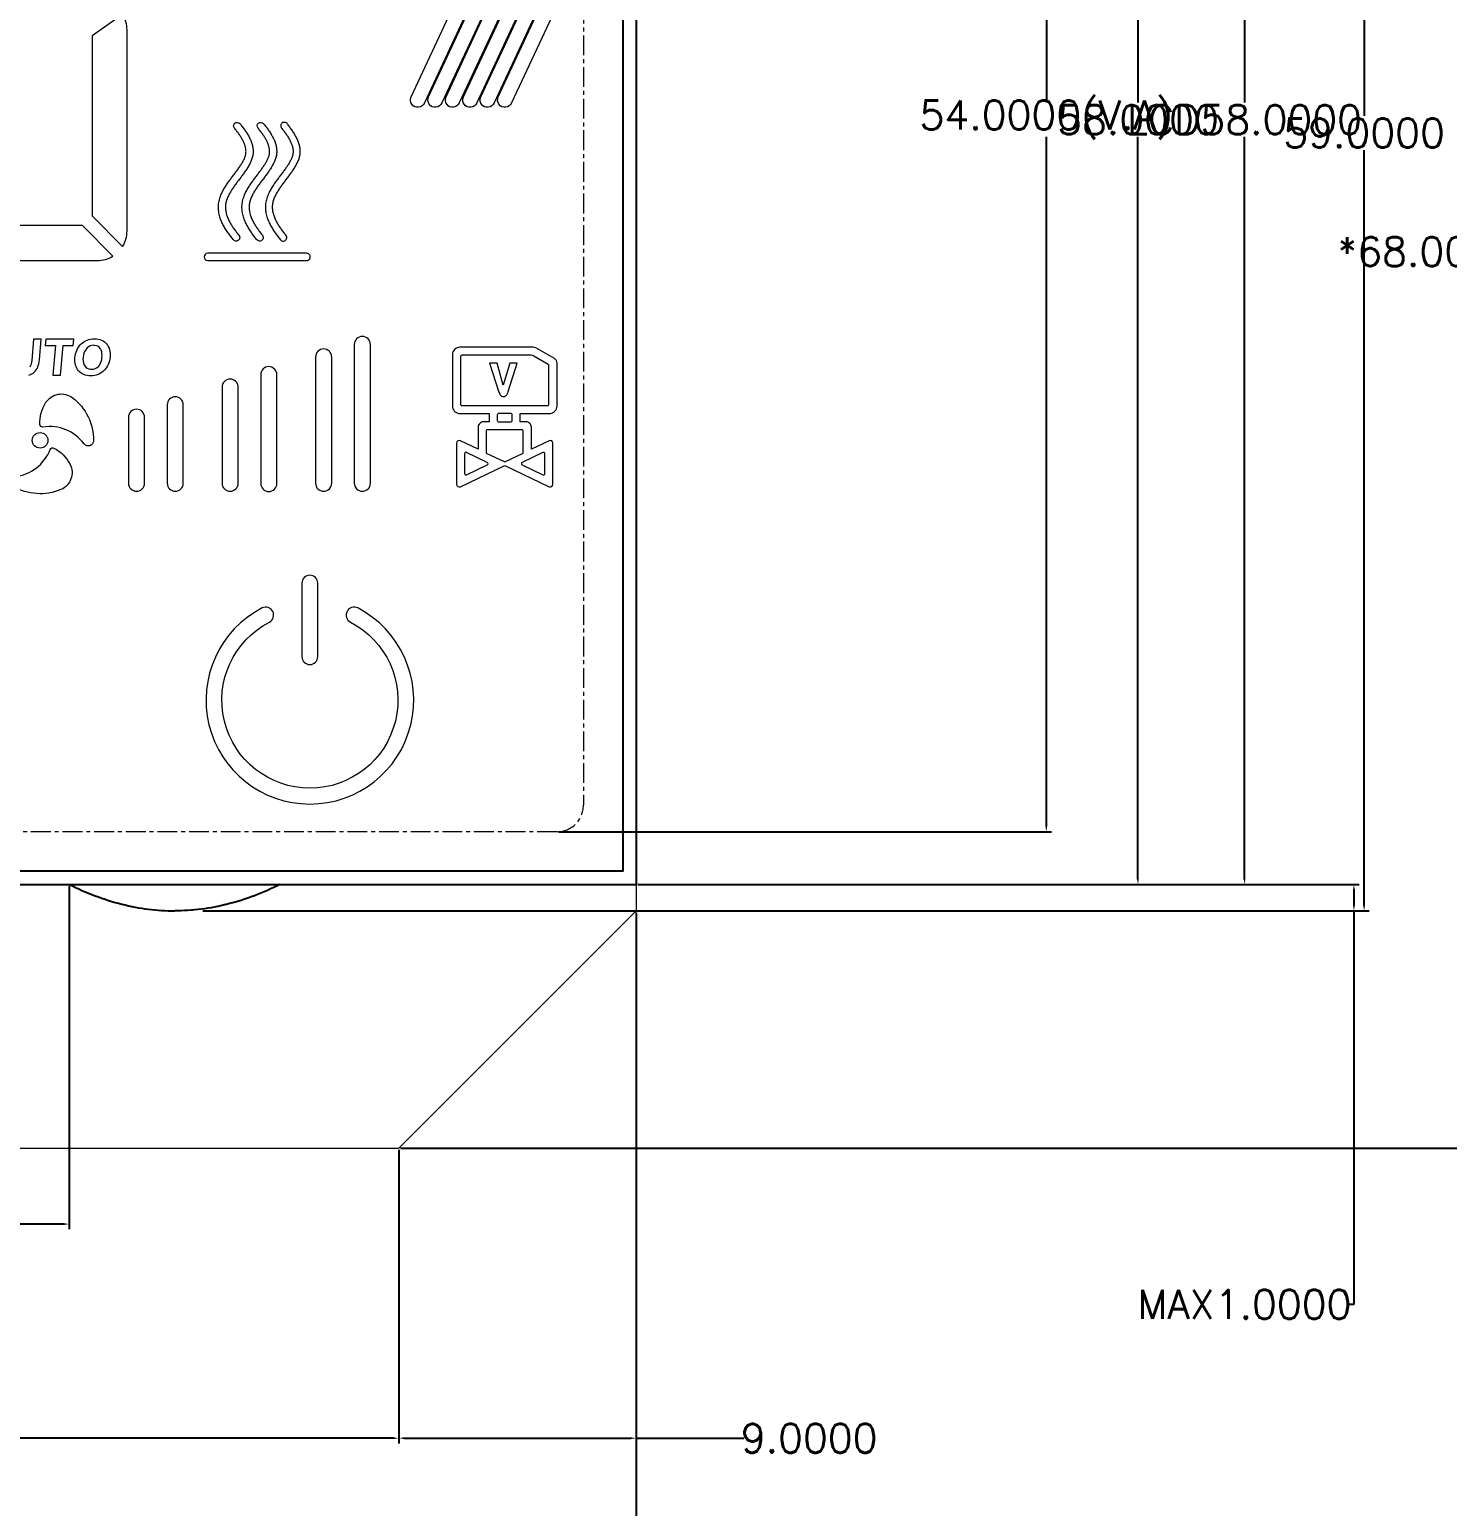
# Model space of a CAD drawing. Header units: millimetres. Extents: x 1946 to 4611, y 2266 to 2855.
# Drawn here: x 2766.6 to 2820.4, y 2682.3 to 2738.3 of the extents above; entities that cross this region are included whole.
import ezdxf

# ---------------------------------------------------------------- set-up
doc = ezdxf.new("R2010")
doc.units = ezdxf.units.MM
doc.linetypes.add('CENTER', pattern=[0.6, 0.375, -0.075, 0.075, -0.075])
doc.layers.add('BACKLIGHT', color=7, linetype='Continuous', lineweight=20)
doc.layers.add('LCD', color=4, linetype='Continuous', lineweight=20)
doc.layers.add('Dim', color=4, linetype='Continuous')
doc.layers.add('DWG', color=7, linetype='Continuous')
doc.styles.get("Standard").update_dxf_attribs({"font": 'txt.shx', "bigfont": 'gbcbig.shx'})
doc.dimstyles.get("Standard").update_dxf_attribs({"dimtxt": 1, "dimasz": 0.18, "dimexe": 0.18, "dimexo": 0.0625, "dimgap": 0.09, "dimtad": 0, "dimtih": 1, "dimtoh": 1, "dimdec": 4, "dimzin": 0, "dimdsep": 46, "dimtxsty": 'Standard', "dimcen": 0.09, "dimadec": 0, "dimazin": 0, "dimtfac": 1, "dimtdec": 4, "dimtofl": 0, "dimtmove": 0, "dimatfit": 3, "dimfxl": 0, "dimtolj": 1, "dimtzin": 0, "dimarcsym": 0})

# ---------------------------------------------------------------- blocks, each defined once
blk = doc.blocks.new('*D112')
at = {"layer": 'Defpoints', "color": 0}
for p in [(2788.1, 2761.927), (2805.154, 2761.927), (2786.6, 2707.927)]:
    blk.add_point(p, dxfattribs=at)
at = {"layer": 'Dim', "color": 0, "lineweight": -2}
for p, q in [((2788.168, 2761.927), (2805.352, 2761.927)), ((2805.154, 2761.729), (2805.154, 2735.576)), ((2805.154, 2708.125), (2805.154, 2734.278)), ((2786.668, 2707.927), (2805.352, 2707.927))]:
    blk.add_line(p, q, dxfattribs=at)
at = {"layer": 'Dim', "color": 0}
for points in [[(2805.121, 2761.729), (2805.187, 2761.729), (2805.154, 2761.927)], [(2805.121, 2708.125), (2805.187, 2708.125), (2805.154, 2707.927)]]:
    blk.add_solid(points, dxfattribs=at)
at = {"layer": 'Dim', "color": 0, "lineweight": 15, "insert": (2805.154, 2734.927), "char_height": 1.1, "attachment_point": 5}
blk.add_mtext('\\A1;54.0000(V.A)', dxfattribs=at)
blk = doc.blocks.new('*D113')
at = {"layer": 'Defpoints', "color": 0}
for p in [(2789.6, 2763.927), (2789.6, 2705.927), (2808.627, 2705.927)]:
    blk.add_point(p, dxfattribs=at)
at = {"layer": 'Dim', "color": 0, "lineweight": -2}
for p, q in [((2789.668, 2763.927), (2808.825, 2763.927)), ((2808.627, 2763.729), (2808.627, 2735.576)), ((2808.627, 2706.125), (2808.627, 2734.278)), ((2789.668, 2705.927), (2808.825, 2705.927))]:
    blk.add_line(p, q, dxfattribs=at)
at = {"layer": 'Dim', "color": 0}
for points in [[(2808.594, 2763.729), (2808.66, 2763.729), (2808.627, 2763.927)], [(2808.594, 2706.125), (2808.66, 2706.125), (2808.627, 2705.927)]]:
    blk.add_solid(points, dxfattribs=at)
at = {"layer": 'Dim', "color": 0, "lineweight": 15, "insert": (2808.627, 2734.927), "char_height": 1.1, "attachment_point": 5}
blk.add_mtext('\\A1;58.0000', dxfattribs=at)
blk = doc.blocks.new('*D114')
at = {"layer": 'Defpoints', "color": 0}
for p in [(2789.6, 2763.927), (2812.67, 2763.927), (2789.6, 2705.927)]:
    blk.add_point(p, dxfattribs=at)
at = {"layer": 'Dim', "color": 0, "lineweight": -2}
for p, q in [((2789.668, 2763.927), (2812.868, 2763.927)), ((2812.67, 2763.729), (2812.67, 2735.576)), ((2812.67, 2706.125), (2812.67, 2734.278)), ((2789.668, 2705.927), (2812.868, 2705.927))]:
    blk.add_line(p, q, dxfattribs=at)
at = {"layer": 'Dim', "color": 0}
for points in [[(2812.637, 2763.729), (2812.703, 2763.729), (2812.67, 2763.927)], [(2812.637, 2706.125), (2812.703, 2706.125), (2812.67, 2705.927)]]:
    blk.add_solid(points, dxfattribs=at)
at = {"layer": 'Dim', "color": 0, "lineweight": 15, "insert": (2812.67, 2734.927), "char_height": 1.1, "attachment_point": 5}
blk.add_mtext('\\A1;LCD58.0000', dxfattribs=at)
blk = doc.blocks.new('*D121')
at = {"layer": 'Defpoints', "color": 0}
for p in [(2728.6, 2695.927), (2780.6, 2695.927), (2728.6, 2684.926)]:
    blk.add_point(p, dxfattribs=at)
at = {"layer": 'Dim', "color": 0, "lineweight": -2}
for p, q in [((2728.6, 2695.858), (2728.6, 2684.728)), ((2780.6, 2695.858), (2780.6, 2684.728)), ((2728.798, 2684.926), (2751.567, 2684.926)), ((2780.402, 2684.926), (2757.632, 2684.926))]:
    blk.add_line(p, q, dxfattribs=at)
at = {"layer": 'Dim', "color": 0}
for points in [[(2728.798, 2684.959), (2728.798, 2684.893), (2728.6, 2684.926)], [(2780.402, 2684.959), (2780.402, 2684.893), (2780.6, 2684.926)]]:
    blk.add_solid(points, dxfattribs=at)
at = {"layer": 'Dim', "color": 0, "lineweight": 15, "insert": (2754.6, 2684.926), "char_height": 1.1, "attachment_point": 5}
blk.add_mtext('\\A1;52.0000', dxfattribs=at)
blk = doc.blocks.new('*D122')
at = {"layer": 'Defpoints', "color": 0}
for p in [(2789.6, 2704.927), (2780.6, 2695.927), (2789.6, 2684.926)]:
    blk.add_point(p, dxfattribs=at)
at = {"layer": 'Dim', "color": 0, "lineweight": -2}
for p, q in [((2789.6, 2704.858), (2789.6, 2684.728)), ((2780.6, 2695.858), (2780.6, 2684.728)), ((2780.798, 2684.926), (2789.402, 2684.926)), ((2789.6, 2684.926), (2793.677, 2684.926))]:
    blk.add_line(p, q, dxfattribs=at)
at = {"layer": 'Dim', "color": 0}
for points in [[(2780.798, 2684.959), (2780.798, 2684.893), (2780.6, 2684.926)], [(2789.402, 2684.959), (2789.402, 2684.893), (2789.6, 2684.926)]]:
    blk.add_solid(points, dxfattribs=at)
at = {"layer": 'Dim', "color": 0, "lineweight": 15, "insert": (2796.16, 2684.926), "char_height": 1.1, "attachment_point": 5}
blk.add_mtext('\\A1;9.0000', dxfattribs=at)
blk = doc.blocks.new('*D123')
at = {"layer": 'Defpoints', "color": 0}
for p in [(2789.6, 2763.927), (2821.328, 2763.927), (2780.6, 2695.927)]:
    blk.add_point(p, dxfattribs=at)
at = {"layer": 'Dim', "color": 0, "lineweight": -2}
for p, q in [((2789.668, 2763.927), (2821.526, 2763.927)), ((2821.328, 2763.729), (2821.328, 2730.576)), ((2821.328, 2696.125), (2821.328, 2729.278)), ((2780.668, 2695.927), (2821.526, 2695.927))]:
    blk.add_line(p, q, dxfattribs=at)
at = {"layer": 'Dim', "color": 0}
for points in [[(2821.295, 2763.729), (2821.361, 2763.729), (2821.328, 2763.927)], [(2821.295, 2696.125), (2821.361, 2696.125), (2821.328, 2695.927)]]:
    blk.add_solid(points, dxfattribs=at)
at = {"layer": 'Dim', "color": 0, "lineweight": 15, "insert": (2821.328, 2729.927), "char_height": 1.1, "attachment_point": 5}
blk.add_mtext('\\A1;*68.0000±0.3', dxfattribs=at)
blk = doc.blocks.new('*D127')
at = {"layer": 'Defpoints', "color": 0}
for p in [(2789.6, 2763.927), (2817.203, 2763.927), (2791.1, 2704.927)]:
    blk.add_point(p, dxfattribs=at)
at = {"layer": 'Dim', "color": 0, "lineweight": -2}
for p, q in [((2789.668, 2763.927), (2817.401, 2763.927)), ((2817.203, 2763.729), (2817.203, 2735.076)), ((2817.203, 2705.125), (2817.203, 2733.778)), ((2791.168, 2704.927), (2817.401, 2704.927))]:
    blk.add_line(p, q, dxfattribs=at)
at = {"layer": 'Dim', "color": 0}
for points in [[(2817.17, 2763.729), (2817.236, 2763.729), (2817.203, 2763.927)], [(2817.17, 2705.125), (2817.236, 2705.125), (2817.203, 2704.927)]]:
    blk.add_solid(points, dxfattribs=at)
at = {"layer": 'Dim', "color": 0, "lineweight": 15, "insert": (2817.203, 2734.427), "char_height": 1.1, "attachment_point": 5}
blk.add_mtext('\\A1;59.0000', dxfattribs=at)
blk = doc.blocks.new('*D132')
at = {"layer": 'Defpoints', "color": 0}
for p in [(2789.6, 2705.927), (2816.817, 2705.927), (2773.1, 2704.927)]:
    blk.add_point(p, dxfattribs=at)
at = {"layer": 'Dim', "color": 0, "lineweight": -2}
for p, q in [((2789.668, 2705.927), (2817.015, 2705.927)), ((2816.817, 2705.729), (2816.817, 2705.125)), ((2773.168, 2704.927), (2817.015, 2704.927)), ((2816.817, 2704.927), (2816.817, 2690)), ((2816.817, 2690), (2816.619, 2690))]:
    blk.add_line(p, q, dxfattribs=at)
at = {"layer": 'Dim', "color": 0}
for points in [[(2816.784, 2705.729), (2816.85, 2705.729), (2816.817, 2705.927)], [(2816.784, 2705.125), (2816.85, 2705.125), (2816.817, 2704.927)]]:
    blk.add_solid(points, dxfattribs=at)
at = {"layer": 'Dim', "color": 0, "lineweight": 15, "insert": (2812.67, 2690), "char_height": 1.1, "attachment_point": 5}
blk.add_mtext('\\A1;MAX1.0000', dxfattribs=at)
blk = doc.blocks.new('*D134')
at = {"layer": 'Defpoints', "color": 0}
for p in [(2741.1, 2705.927), (2768.1, 2705.927), (2768.1, 2693.045)]:
    blk.add_point(p, dxfattribs=at)
at = {"layer": 'Dim', "color": 0, "lineweight": -2}
for p, q in [((2741.1, 2705.858), (2741.1, 2692.847)), ((2768.1, 2705.858), (2768.1, 2692.847)), ((2741.298, 2693.045), (2751.101, 2693.045)), ((2767.902, 2693.045), (2760.099, 2693.045))]:
    blk.add_line(p, q, dxfattribs=at)
at = {"layer": 'Dim', "color": 0}
for points in [[(2741.298, 2693.078), (2741.298, 2693.012), (2741.1, 2693.045)], [(2767.902, 2693.078), (2767.902, 2693.012), (2768.1, 2693.045)]]:
    blk.add_solid(points, dxfattribs=at)
at = {"layer": 'Dim', "color": 0, "lineweight": 15, "insert": (2755.6, 2693.045), "char_height": 1.1, "attachment_point": 5}
blk.add_mtext('\\A1;MIN27.0000', dxfattribs=at)
blk = doc.blocks.new('*D149')
at = {"layer": 'Defpoints', "color": 0}
for p in [(2719.6, 2704.927), (2789.6, 2704.927), (2789.6, 2679.869)]:
    blk.add_point(p, dxfattribs=at)
at = {"layer": 'Dim', "color": 0, "lineweight": -2}
for p, q in [((2719.6, 2704.858), (2719.6, 2679.671)), ((2789.6, 2704.858), (2789.6, 2679.671)), ((2719.798, 2679.869), (2751.659, 2679.869)), ((2789.402, 2679.869), (2757.54, 2679.869))]:
    blk.add_line(p, q, dxfattribs=at)
at = {"layer": 'Dim', "color": 0}
for points in [[(2719.798, 2679.902), (2719.798, 2679.836), (2719.6, 2679.869)], [(2789.402, 2679.902), (2789.402, 2679.836), (2789.6, 2679.869)]]:
    blk.add_solid(points, dxfattribs=at)
at = {"layer": 'Dim', "color": 0, "lineweight": 15, "insert": (2754.6, 2679.869), "char_height": 1.1, "attachment_point": 5}
blk.add_mtext('\\A1;70.0000', dxfattribs=at)
blk = doc.blocks.new('SPC')
at = {"layer": 'LCD'}
for points in [[(63.968, 36.868, -1), (64.468, 37.101), (66.185, 33.421, -0.221646), (66.185, 33.311), (64.471, 29.638, -1.013416), (63.968, 29.864), (65.572, 33.303, 0.221714), (65.572, 33.43)], [(64.629, 36.868, -1), (65.129, 37.101), (66.845, 33.421, -0.221646), (66.845, 33.311), (65.132, 29.638, -1.013416), (64.629, 29.864), (66.233, 33.303, 0.221714), (66.233, 33.43)], [(65.29, 36.868, -1), (65.79, 37.101), (67.506, 33.421, -0.221646), (67.506, 33.311), (65.793, 29.638, -1.013416), (65.29, 29.864), (66.893, 33.303, 0.221714), (66.893, 33.43)], [(65.95, 36.868, -1), (66.45, 37.101), (68.167, 33.421, -0.221646), (68.167, 33.311), (66.453, 29.638, -1.013416), (65.95, 29.864), (67.554, 33.303, 0.221714), (67.554, 33.43)], [(66.611, 36.868, -1), (67.111, 37.101), (68.827, 33.421, -0.221646), (68.827, 33.311), (67.114, 29.638, -1.013416), (66.611, 29.864), (68.215, 33.303, 0.221714), (68.215, 33.43)], [(67.272, 36.868, -1), (67.772, 37.101), (69.488, 33.421, -0.221646), (69.488, 33.311), (67.775, 29.638, -1.013416), (67.272, 29.864), (68.875, 33.303, 0.221714), (68.875, 33.43)], [(53.027, 24.193, 0.139094), (53.193, 24.778), (53.193, 32.412, 0.139094), (53.027, 32.997), (51.873, 32.185), (51.873, 25.354)], [(57.159, 26.802), (57.182, 26.834), (57.206, 26.866), (57.23, 26.897), (57.253, 26.928), (57.276, 26.959), (57.299, 26.989), (57.322, 27.02), (57.345, 27.05), (57.367, 27.081), (57.389, 27.111), (57.411, 27.141), (57.432, 27.171), (57.453, 27.201), (57.473, 27.231), (57.493, 27.261), (57.513, 27.291), (57.531, 27.321), (57.55, 27.351), (57.567, 27.38), (57.584, 27.41), (57.6, 27.439), (57.615, 27.468), (57.629, 27.497), (57.642, 27.526), (57.654, 27.555), (57.664, 27.583), (57.674, 27.611), (57.682, 27.638), (57.689, 27.665), (57.695, 27.691), (57.699, 27.717), (57.702, 27.744), (57.704, 27.77), (57.705, 27.797), (57.704, 27.824), (57.703, 27.851), (57.7, 27.879), (57.696, 27.907), (57.691, 27.935), (57.684, 27.963), (57.677, 27.992), (57.668, 28.021), (57.659, 28.05), (57.648, 28.079), (57.636, 28.108), (57.624, 28.138), (57.61, 28.167), (57.596, 28.197), (57.58, 28.226), (57.564, 28.256), (57.548, 28.285), (57.53, 28.315), (57.512, 28.344), (57.494, 28.374), (57.475, 28.403), (57.455, 28.432), (57.435, 28.461), (57.414, 28.491), (57.393, 28.52), (57.371, 28.548), (57.349, 28.577), (57.326, 28.606), (57.304, 28.635), (57.281, 28.663), (57.265, 28.682, -1), (57.474, 28.853), (57.49, 28.834), (57.515, 28.803), (57.539, 28.773), (57.563, 28.742), (57.586, 28.711), (57.61, 28.68), (57.633, 28.649), (57.655, 28.617), (57.677, 28.585), (57.699, 28.553), (57.721, 28.52), (57.742, 28.487), (57.762, 28.454), (57.782, 28.421), (57.801, 28.387), (57.819, 28.352), (57.837, 28.318), (57.854, 28.283), (57.87, 28.247), (57.886, 28.212), (57.9, 28.175), (57.913, 28.139), (57.926, 28.102), (57.937, 28.065), (57.947, 28.027), (57.955, 27.989), (57.962, 27.951), (57.968, 27.912), (57.972, 27.873), (57.974, 27.834), (57.975, 27.795), (57.974, 27.757), (57.971, 27.718), (57.966, 27.679), (57.96, 27.641), (57.952, 27.603), (57.942, 27.565), (57.931, 27.528), (57.918, 27.491), (57.904, 27.454), (57.889, 27.419), (57.873, 27.383), (57.856, 27.348), (57.839, 27.313), (57.82, 27.279), (57.801, 27.245), (57.781, 27.212), (57.761, 27.178), (57.74, 27.145), (57.719, 27.113), (57.697, 27.08), (57.675, 27.048), (57.653, 27.016), (57.631, 26.984), (57.608, 26.953), (57.585, 26.921), (57.562, 26.89), (57.539, 26.859), (57.515, 26.828), (57.492, 26.796), (57.469, 26.765), (57.445, 26.734), (57.422, 26.703), (57.398, 26.672), (57.375, 26.641), (57.352, 26.61), (57.328, 26.578), (57.305, 26.547), (57.283, 26.515), (57.26, 26.484), (57.238, 26.452), (57.215, 26.42), (57.194, 26.387), (57.172, 26.355), (57.151, 26.322), (57.131, 26.289), (57.111, 26.256), (57.091, 26.222), (57.072, 26.188), (57.054, 26.154), (57.037, 26.119), (57.02, 26.083), (57.005, 26.048), (56.99, 26.012), (56.977, 25.975), (56.965, 25.938), (56.954, 25.901), (56.945, 25.863), (56.938, 25.824), (56.932, 25.786), (56.928, 25.747), (56.926, 25.708), (56.926, 25.669), (56.927, 25.63), (56.931, 25.592), (56.935, 25.553), (56.942, 25.515), (56.949, 25.476), (56.958, 25.439), (56.969, 25.401), (56.981, 25.364), (56.993, 25.327), (57.007, 25.291), (57.022, 25.255), (57.038, 25.219), (57.054, 25.184), (57.072, 25.149), (57.09, 25.115), (57.109, 25.08), (57.128, 25.047), (57.148, 25.013), (57.169, 24.98), (57.19, 24.948), (57.211, 24.915), (57.233, 24.883), (57.256, 24.851), (57.279, 24.82), (57.302, 24.788), (57.325, 24.757), (57.349, 24.726), (57.373, 24.696), (57.397, 24.665), (57.422, 24.635), (57.434, 24.62, -1), (57.226, 24.449), (57.213, 24.464), (57.187, 24.496), (57.161, 24.528), (57.136, 24.561), (57.111, 24.593), (57.085, 24.627), (57.061, 24.66), (57.036, 24.694), (57.012, 24.729), (56.988, 24.764), (56.964, 24.8), (56.941, 24.836), (56.918, 24.872), (56.895, 24.91), (56.874, 24.948), (56.852, 24.986), (56.831, 25.026), (56.811, 25.066), (56.792, 25.107), (56.774, 25.149), (56.756, 25.191), (56.74, 25.235), (56.724, 25.279), (56.71, 25.324), (56.697, 25.371), (56.686, 25.418), (56.676, 25.466), (56.668, 25.515), (56.662, 25.564), (56.658, 25.614), (56.656, 25.665), (56.656, 25.716), (56.659, 25.767), (56.664, 25.818), (56.671, 25.869), (56.681, 25.92), (56.693, 25.969), (56.706, 26.017), (56.721, 26.063), (56.738, 26.108), (56.755, 26.152), (56.774, 26.195), (56.794, 26.236), (56.814, 26.277), (56.835, 26.316), (56.856, 26.355), (56.878, 26.393), (56.9, 26.43), (56.923, 26.466), (56.946, 26.502), (56.969, 26.537), (56.992, 26.572), (57.016, 26.606), (57.04, 26.64), (57.063, 26.673), (57.087, 26.706), (57.111, 26.738), (57.135, 26.771)], [(58.867, 27.873), (58.87, 27.834), (58.87, 27.795), (58.869, 27.757), (58.866, 27.718), (58.862, 27.679), (58.855, 27.641), (58.847, 27.603), (58.837, 27.565), (58.826, 27.528), (58.813, 27.491), (58.8, 27.454), (58.785, 27.419), (58.769, 27.383), (58.752, 27.348), (58.734, 27.313), (58.715, 27.279), (58.696, 27.245), (58.676, 27.212), (58.656, 27.178), (58.635, 27.145), (58.614, 27.113), (58.592, 27.08), (58.571, 27.048), (58.548, 27.016), (58.526, 26.984), (58.503, 26.953), (58.48, 26.921), (58.457, 26.89), (58.434, 26.859), (58.411, 26.828), (58.387, 26.796), (58.364, 26.765), (58.34, 26.734), (58.317, 26.703), (58.293, 26.672), (58.27, 26.641), (58.247, 26.61), (58.224, 26.578), (58.201, 26.547), (58.178, 26.515), (58.155, 26.484), (58.133, 26.452), (58.111, 26.42), (58.089, 26.387), (58.068, 26.355), (58.047, 26.322), (58.026, 26.289), (58.006, 26.256), (57.986, 26.222), (57.967, 26.188), (57.949, 26.154), (57.932, 26.119), (57.915, 26.083), (57.9, 26.048), (57.885, 26.012), (57.872, 25.975), (57.86, 25.938), (57.849, 25.901), (57.84, 25.863), (57.833, 25.824), (57.827, 25.786), (57.823, 25.747), (57.821, 25.708), (57.821, 25.669), (57.823, 25.63), (57.826, 25.592), (57.831, 25.553), (57.837, 25.515), (57.845, 25.476), (57.854, 25.439), (57.864, 25.401), (57.876, 25.364), (57.889, 25.327), (57.902, 25.291), (57.917, 25.255), (57.933, 25.219), (57.95, 25.184), (57.967, 25.149), (57.985, 25.115), (58.004, 25.08), (58.023, 25.047), (58.043, 25.013), (58.064, 24.98), (58.085, 24.948), (58.107, 24.915), (58.129, 24.883), (58.151, 24.851), (58.174, 24.82), (58.197, 24.788), (58.22, 24.757), (58.244, 24.726), (58.268, 24.696), (58.293, 24.665), (58.317, 24.635), (58.329, 24.62, -1), (58.121, 24.449), (58.108, 24.464), (58.082, 24.496), (58.057, 24.528), (58.031, 24.561), (58.006, 24.593), (57.981, 24.627), (57.956, 24.66), (57.931, 24.694), (57.907, 24.729), (57.883, 24.764), (57.859, 24.8), (57.836, 24.836), (57.813, 24.872), (57.791, 24.91), (57.769, 24.948), (57.747, 24.986), (57.727, 25.026), (57.707, 25.066), (57.687, 25.107), (57.669, 25.149), (57.651, 25.191), (57.635, 25.235), (57.619, 25.279), (57.605, 25.324), (57.592, 25.371), (57.581, 25.418), (57.571, 25.466), (57.563, 25.515), (57.557, 25.564), (57.553, 25.614), (57.551, 25.665), (57.552, 25.716), (57.554, 25.767), (57.559, 25.818), (57.567, 25.869), (57.576, 25.92), (57.588, 25.969), (57.602, 26.017), (57.617, 26.063), (57.633, 26.108), (57.651, 26.152), (57.669, 26.195), (57.689, 26.236), (57.709, 26.277), (57.73, 26.316), (57.751, 26.355), (57.773, 26.393), (57.796, 26.43), (57.818, 26.466), (57.841, 26.502), (57.864, 26.537), (57.888, 26.572), (57.911, 26.606), (57.935, 26.64), (57.959, 26.673), (57.982, 26.706), (58.006, 26.738), (58.03, 26.771), (58.054, 26.802), (58.078, 26.834), (58.101, 26.866), (58.125, 26.897), (58.148, 26.928), (58.171, 26.959), (58.195, 26.989), (58.217, 27.02), (58.24, 27.05), (58.262, 27.081), (58.284, 27.111), (58.306, 27.141), (58.327, 27.171), (58.348, 27.201), (58.369, 27.231), (58.389, 27.261), (58.408, 27.291), (58.427, 27.321), (58.445, 27.351), (58.462, 27.38), (58.479, 27.41), (58.495, 27.439), (58.51, 27.468), (58.524, 27.497), (58.537, 27.526), (58.549, 27.555), (58.56, 27.583), (58.569, 27.611), (58.577, 27.638), (58.584, 27.665), (58.59, 27.691), (58.594, 27.717), (58.598, 27.744), (58.599, 27.77), (58.6, 27.797), (58.6, 27.824), (58.598, 27.851), (58.595, 27.879), (58.591, 27.907), (58.586, 27.935), (58.58, 27.963), (58.572, 27.992), (58.563, 28.021), (58.554, 28.05), (58.543, 28.079), (58.531, 28.108), (58.519, 28.138), (58.505, 28.167), (58.491, 28.197), (58.476, 28.226), (58.46, 28.256), (58.443, 28.285), (58.426, 28.315), (58.408, 28.344), (58.389, 28.374), (58.37, 28.403), (58.35, 28.432), (58.33, 28.461), (58.309, 28.491), (58.288, 28.52), (58.266, 28.548), (58.244, 28.577), (58.222, 28.606), (58.199, 28.635), (58.176, 28.663), (58.16, 28.682, -1), (58.369, 28.853), (58.385, 28.834), (58.41, 28.803), (58.434, 28.773), (58.458, 28.742), (58.482, 28.711), (58.505, 28.68), (58.528, 28.649), (58.551, 28.617), (58.573, 28.585), (58.595, 28.553), (58.616, 28.52), (58.637, 28.487), (58.657, 28.454), (58.677, 28.421), (58.696, 28.387), (58.715, 28.352), (58.732, 28.318), (58.749, 28.283), (58.766, 28.247), (58.781, 28.212), (58.795, 28.175), (58.809, 28.139), (58.821, 28.102), (58.832, 28.065), (58.842, 28.027), (58.85, 27.989), (58.858, 27.951), (58.863, 27.912)], [(59.485, 27.879), (59.488, 27.851), (59.49, 27.824), (59.49, 27.797), (59.49, 27.77), (59.488, 27.744), (59.485, 27.718), (59.48, 27.691), (59.475, 27.665), (59.468, 27.638), (59.459, 27.611), (59.45, 27.583), (59.439, 27.555), (59.427, 27.526), (59.414, 27.497), (59.4, 27.468), (59.385, 27.439), (59.369, 27.41), (59.353, 27.38), (59.335, 27.351), (59.317, 27.321), (59.298, 27.291), (59.279, 27.261), (59.259, 27.232), (59.238, 27.202), (59.218, 27.172), (59.196, 27.141), (59.175, 27.111), (59.153, 27.081), (59.13, 27.051), (59.108, 27.02), (59.085, 26.99), (59.062, 26.959), (59.038, 26.928), (59.015, 26.897), (58.991, 26.866), (58.968, 26.834), (58.944, 26.803), (58.92, 26.771), (58.896, 26.739), (58.873, 26.706), (58.849, 26.673), (58.825, 26.64), (58.801, 26.606), (58.778, 26.572), (58.755, 26.537), (58.731, 26.502), (58.708, 26.467), (58.686, 26.43), (58.664, 26.393), (58.642, 26.355), (58.62, 26.317), (58.599, 26.277), (58.579, 26.237), (58.56, 26.195), (58.541, 26.152), (58.523, 26.108), (58.507, 26.063), (58.492, 26.017), (58.478, 25.969), (58.466, 25.92), (58.457, 25.87), (58.449, 25.819), (58.444, 25.768), (58.442, 25.716), (58.441, 25.665), (58.443, 25.615), (58.447, 25.564), (58.453, 25.515), (58.461, 25.466), (58.471, 25.418), (58.483, 25.371), (58.495, 25.325), (58.51, 25.279), (58.525, 25.235), (58.542, 25.191), (58.559, 25.149), (58.578, 25.107), (58.597, 25.066), (58.617, 25.026), (58.638, 24.987), (58.659, 24.948), (58.681, 24.91), (58.703, 24.873), (58.726, 24.836), (58.749, 24.8), (58.773, 24.764), (58.797, 24.729), (58.821, 24.695), (58.846, 24.661), (58.871, 24.627), (58.896, 24.594), (58.921, 24.561), (58.947, 24.528), (58.973, 24.496), (58.998, 24.464), (59.011, 24.449, 1), (59.219, 24.621), (59.207, 24.635), (59.183, 24.665), (59.159, 24.696), (59.134, 24.727), (59.111, 24.757), (59.087, 24.788), (59.064, 24.82), (59.041, 24.851), (59.019, 24.883), (58.997, 24.915), (58.975, 24.948), (58.954, 24.98), (58.934, 25.014), (58.914, 25.047), (58.894, 25.081), (58.875, 25.115), (58.857, 25.149), (58.84, 25.184), (58.823, 25.219), (58.807, 25.255), (58.793, 25.291), (58.779, 25.327), (58.766, 25.364), (58.754, 25.401), (58.744, 25.439), (58.735, 25.477), (58.727, 25.515), (58.721, 25.553), (58.716, 25.592), (58.713, 25.631), (58.711, 25.67), (58.712, 25.708), (58.714, 25.747), (58.717, 25.786), (58.723, 25.825), (58.73, 25.863), (58.74, 25.901), (58.75, 25.938), (58.762, 25.975), (58.776, 26.012), (58.79, 26.048), (58.806, 26.084), (58.822, 26.119), (58.84, 26.154), (58.858, 26.188), (58.877, 26.222), (58.896, 26.256), (58.916, 26.289), (58.937, 26.322), (58.958, 26.355), (58.979, 26.388), (59.001, 26.42), (59.023, 26.452), (59.045, 26.484), (59.068, 26.516), (59.091, 26.547), (59.114, 26.579), (59.137, 26.61), (59.16, 26.641), (59.184, 26.672), (59.207, 26.703), (59.231, 26.734), (59.254, 26.765), (59.277, 26.797), (59.301, 26.828), (59.324, 26.859), (59.347, 26.89), (59.37, 26.922), (59.393, 26.953), (59.416, 26.985), (59.439, 27.016), (59.461, 27.048), (59.483, 27.081), (59.504, 27.113), (59.526, 27.146), (59.546, 27.179), (59.567, 27.212), (59.586, 27.245), (59.606, 27.279), (59.624, 27.314), (59.642, 27.348), (59.659, 27.383), (59.675, 27.419), (59.69, 27.455), (59.704, 27.491), (59.716, 27.528), (59.728, 27.565), (59.737, 27.603), (59.746, 27.641), (59.752, 27.679), (59.757, 27.718), (59.759, 27.757), (59.76, 27.796), (59.76, 27.835), (59.757, 27.873), (59.753, 27.912), (59.748, 27.951), (59.741, 27.989), (59.732, 28.027), (59.722, 28.065), (59.711, 28.102), (59.699, 28.139), (59.686, 28.176), (59.671, 28.212), (59.656, 28.248), (59.64, 28.283), (59.623, 28.318), (59.605, 28.353), (59.586, 28.387), (59.567, 28.421), (59.547, 28.454), (59.527, 28.487), (59.506, 28.52), (59.485, 28.553), (59.463, 28.585), (59.441, 28.617), (59.418, 28.649), (59.395, 28.68), (59.372, 28.711), (59.348, 28.742), (59.324, 28.773), (59.3, 28.804), (59.276, 28.834), (59.259, 28.854, 1), (59.051, 28.682), (59.066, 28.664), (59.089, 28.635), (59.112, 28.606), (59.134, 28.578), (59.156, 28.549), (59.178, 28.52), (59.199, 28.491), (59.22, 28.462), (59.24, 28.432), (59.26, 28.403), (59.279, 28.374), (59.298, 28.345), (59.316, 28.315), (59.333, 28.286), (59.35, 28.256), (59.366, 28.227), (59.381, 28.197), (59.396, 28.168), (59.409, 28.138), (59.422, 28.109), (59.433, 28.079), (59.444, 28.05), (59.454, 28.021), (59.462, 27.992), (59.47, 27.963), (59.476, 27.935), (59.481, 27.907)], [(44.987, 24.984), (43.833, 23.823, 0.136063), (44.406, 23.664), (52.079, 23.664, 0.136063), (52.653, 23.823), (51.499, 24.984)], [(60.003, 23.935), (56.251, 23.935, 1), (56.251, 23.664), (60.003, 23.664, 1.002396)], [(61.811, 20.476), (61.811, 15.217, 1), (62.422, 15.217), (62.422, 20.476, 1)], [(60.954, 15.217), (60.954, 20.002, 1), (60.343, 20.002), (60.343, 15.217, 1)], [(65.819, 20.373, 0.414214), (65.531, 20.086), (65.531, 18.146, 0.414214), (65.819, 17.858), (66.929, 17.858), (66.929, 17.545), (66.71, 17.545, 0.414214), (66.506, 17.341), (66.506, 16.507), (65.833, 16.827, 0.551425), (65.688, 16.735), (65.688, 15.177, 0.551425), (65.833, 15.085), (67.516, 15.887), (69.198, 15.085, 0.551425), (69.344, 15.177), (69.344, 16.735, 0.551425), (69.198, 16.827), (68.526, 16.507), (68.526, 17.341, 0.414214), (68.322, 17.545), (68.103, 17.545), (68.103, 17.858), (69.213, 17.858, 0.414214), (69.5, 18.146), (69.5, 19.766, 0.267949), (69.398, 19.942), (68.699, 20.346, 0.131652), (68.597, 20.373)], [(58.263, 15.206, 1), (58.875, 15.206), (58.875, 19.332, 1), (58.263, 19.332)], [(68.617, 20.04, 0.131652), (68.515, 20.067), (65.888, 20.067, 0.414214), (65.837, 20.016), (65.837, 18.215, 0.414214), (65.888, 18.164), (69.143, 18.164, 0.414214), (69.194, 18.215), (69.194, 19.677, 0.267949), (69.169, 19.722)], [(56.795, 15.217, 1), (57.407, 15.217), (57.407, 18.859, 1), (56.795, 18.859)], [(51.117, 18.461, -0.237759), (51.923, 16.825, -0.716217), (51.567, 16.708, 0.274501), (50.003, 17.348, -0.445572), (49.889, 17.442, -0.155042), (50.119, 18.284, -0.43554)], [(54.715, 15.217, 1), (55.327, 15.217), (55.327, 18.189, 1), (54.715, 18.189)], [(53.247, 15.217, 1), (53.859, 15.217), (53.859, 17.716, 1), (53.247, 17.716)], [(67.234, 17.596, 0.414214), (67.285, 17.545), (67.746, 17.545, 0.414214), (67.797, 17.596), (67.797, 17.807, 0.414214), (67.746, 17.858), (67.285, 17.858, 0.414214), (67.234, 17.807)], [(68.22, 16.361), (68.22, 17.189, 0.414214), (68.169, 17.24), (66.862, 17.24, 0.414214), (66.811, 17.189), (66.811, 16.361), (67.516, 16.025)], [(51.033, 15.93, -0.43554), (50.688, 14.978, -0.237759), (48.868, 15.098, -0.716217), (48.944, 15.465, 0.274501), (50.281, 16.499, -0.445572), (50.419, 16.551, -0.155042)], [(66.854, 15.91, 0.631028), (66.854, 16.002), (66.066, 16.378, 0.551425), (65.993, 16.332), (65.993, 15.58, 0.551425), (66.066, 15.534)], [(68.965, 16.378), (68.177, 16.002, 0.631028), (68.177, 15.91), (68.965, 15.534, 0.551425), (69.038, 15.58), (69.038, 16.332, 0.551425)], [(60.427, 8.64), (60.427, 11.428, 1), (59.827, 11.428), (59.827, 8.64, 1)], [(58.591, 9.951, 1), (58.314, 10.485, 4.10138), (61.94, 10.485, 1), (61.663, 9.951, -4.10138)]]:
    blk.add_lwpolyline(points, format="xyb", close=True, dxfattribs=at)
blk.add_lwpolyline([(49.471, 19.315), (49.528, 19.335), (49.581, 19.36), (49.63, 19.39), (49.674, 19.425), (49.713, 19.466), (49.749, 19.512), (49.781, 19.563), (49.807, 19.619), (49.829, 19.681), (49.847, 19.747), (49.861, 19.82), (49.87, 19.897), (49.938, 20.675), (49.647, 20.675), (49.577, 19.867), (49.569, 19.808), (49.553, 19.737), (49.528, 19.677), (49.494, 19.627)], dxfattribs=at)
for points in [[(50.767, 20.437), (51.156, 20.437), (51.177, 20.675), (50.109, 20.675), (50.089, 20.437), (50.477, 20.437), (50.378, 19.31), (50.67, 19.31)], [(51.313, 20.314), (51.348, 20.372), (51.388, 20.427), (51.431, 20.478), (51.45, 20.497), (51.502, 20.543), (51.557, 20.583), (51.614, 20.618), (51.676, 20.646), (51.739, 20.668), (51.806, 20.683), (51.877, 20.694), (51.95, 20.697), (51.962, 20.697), (52.034, 20.695), (52.102, 20.685), (52.167, 20.669), (52.227, 20.647), (52.282, 20.618), (52.333, 20.582), (52.381, 20.54), (52.415, 20.503), (52.452, 20.453), (52.483, 20.399), (52.509, 20.341), (52.529, 20.281), (52.543, 20.217), (52.551, 20.15), (52.552, 20.078), (52.549, 20.004), (52.549, 20.003), (52.539, 19.928), (52.525, 19.856), (52.506, 19.787), (52.482, 19.723), (52.452, 19.662), (52.418, 19.604), (52.378, 19.55), (52.333, 19.5), (52.319, 19.486), (52.267, 19.438), (52.212, 19.398), (52.154, 19.364), (52.093, 19.336), (52.028, 19.315), (51.961, 19.299), (51.891, 19.289), (51.818, 19.287), (51.816, 19.287), (51.744, 19.289), (51.675, 19.299), (51.61, 19.315), (51.55, 19.336), (51.494, 19.365), (51.442, 19.399), (51.394, 19.44), (51.357, 19.479), (51.319, 19.529), (51.286, 19.582), (51.259, 19.639), (51.238, 19.699), (51.224, 19.763), (51.216, 19.83), (51.214, 19.901), (51.218, 19.974), (51.226, 20.049), (51.241, 20.121), (51.26, 20.189), (51.284, 20.253)], [(52.18, 20.322), (52.14, 20.371), (52.09, 20.408), (52.032, 20.432), (51.965, 20.444), (51.93, 20.446), (51.86, 20.44), (51.794, 20.422), (51.734, 20.392), (51.681, 20.35), (51.651, 20.319), (51.612, 20.266), (51.58, 20.209), (51.554, 20.145), (51.536, 20.075), (51.525, 20), (51.524, 19.99), (51.521, 19.915), (51.526, 19.844), (51.539, 19.78), (51.56, 19.721), (51.589, 19.668), (51.591, 19.665), (51.633, 19.616), (51.683, 19.578), (51.739, 19.553), (51.805, 19.54), (51.843, 19.538), (51.915, 19.544), (51.982, 19.562), (52.041, 19.592), (52.094, 19.633), (52.12, 19.66), (52.158, 19.711), (52.189, 19.768), (52.214, 19.832), (52.231, 19.903), (52.243, 19.98), (52.243, 19.985), (52.246, 20.063), (52.243, 20.136), (52.231, 20.201), (52.213, 20.259), (52.187, 20.312)], [(67.987, 19.768), (67.71, 19.768), (67.457, 18.939), (67.224, 19.768), (66.932, 19.768), (67.295, 18.674), (67.311, 18.631), (67.327, 18.594), (67.345, 18.564), (67.363, 18.542), (67.391, 18.522), (67.425, 18.509), (67.465, 18.505), (67.477, 18.505), (67.515, 18.511), (67.548, 18.525), (67.576, 18.547), (67.583, 18.554), (67.6, 18.578), (67.617, 18.61), (67.633, 18.648), (67.649, 18.693)]]:
    blk.add_lwpolyline(points, close=True, dxfattribs=at)
blk.add_circle((49.897, 16.843), 0.296, dxfattribs=at)
blk = doc.blocks.new('DWG')
at = {"layer": 'LCD'}
blk.add_lwpolyline([(0, 58), (0, 0), (72.5, 0), (72.5, 58)], close=True, dxfattribs=at)
at = {"layer": 'LCD', "linetype": 'CENTER', "ltscale": 2}
blk.add_lwpolyline([(70.5, 55), (70.5, 3, -0.414214), (69.5, 2), (5.5, 2, -0.414214), (4.5, 3), (4.5, 55, -0.414214), (5.5, 56), (69.5, 56, -0.414214)], format="xyb", close=True, dxfattribs=at)
at = {"layer": 'LCD'}
blk.add_lwpolyline([(51, 0, 0.049067), (52.818, -0.702, 0.066912), (55, -1, 0.066912), (57.182, -0.702, 0.049067), (59, 0)], format="xyb", dxfattribs=at)
blk.add_blockref('SPC', (0, 0), dxfattribs=at)

msp = doc.modelspace()

# ---------------------------------------------------------------- linework, layer by layer
at = {"color": 130, "linetype": 'Continuous'}
for p in [(2789.59952, 2763.92698), (2717.09952, 2705.92698)]:
    msp.add_line(p, (2789.59952, 2705.92698), dxfattribs=at)
for points in [[(2768.09952, 2705.92698), (2768.73635, 2705.60857), (2769.72794, 2705.22687), (2771.09158, 2704.96948), (2771.76553, 2704.92698), (2772.09952, 2704.92698)], [(2776.09952, 2705.92698), (2775.46268, 2705.60857), (2774.47109, 2705.22687), (2773.10746, 2704.96948), (2772.4335, 2704.92698), (2772.09952, 2704.92698)]]:
    msp.add_open_spline(points, degree=3, knots=[0, 0, 0, 0, 0.51403283, 0.75887847, 1, 1, 1, 1], dxfattribs=at)
at = {"layer": 'BACKLIGHT', "lineweight": 15}
for p, q in [((2789.59952, 2705.92698), (2789.59952, 2704.92698)), ((2780.59952, 2695.92698), (2789.59952, 2704.92698)), ((2728.59952, 2695.92698), (2780.59952, 2695.92698))]:
    msp.add_line(p, q, dxfattribs=at)
at = {"layer": 'Dim', "color": 3}
msp.add_lwpolyline([(2720.09952, 2763.42698), (2789.09952, 2763.42698), (2789.09952, 2706.42698), (2720.09952, 2706.42698)], close=True, dxfattribs=at)
at = {"layer": 'LCD', "color": 3, "lineweight": 15}
msp.add_lwpolyline([(2720.09952, 2763.42698), (2789.09952, 2763.42698), (2789.09952, 2706.42698), (2720.09952, 2706.42698)], close=True, dxfattribs=at)

# ---------------------------------------------------------------- block references
at = {"layer": 'DWG'}
msp.add_blockref('DWG', (2717.09952, 2705.92698), dxfattribs=at)

# ---------------------------------------------------------------- dimensions: what is measured, and where the dimension line sits
at = {"layer": 'Dim', "lineweight": 15}
for base, p1, p2, text, override, picture, middle in [((2821.32768, 2763.92698), (2780.59952, 2695.92698), (2789.59952, 2763.92698), '*<>', {"dimscale": 1.1, "dimtol": 1, "dimlim": 0, "dimtp": 0.3, "dimtm": 0.3, "dimtfac": 1, "dimtdec": 1}, '*D123', (2821.32768, 2729.92698)), ((2812.67008, 2763.92698), (2789.59952, 2705.92698), (2789.59952, 2763.92698), 'LCD<>', {"dimscale": 1.1}, '*D114', (2812.67008, 2734.92698)), ((2816.81708, 2705.92698), (2773.09952, 2704.92698), (2789.59952, 2705.92698), 'MAX<>', {"dimscale": 1.1}, '*D132', (2812.67008, 2690.00023))]:
    dim = msp.add_linear_dim(base=base, p1=p1, p2=p2, angle=90, text=text, dimstyle='Standard', override=override, dxfattribs=at)
    dim.commit()
    dim.dimension.update_dxf_attribs({"geometry": picture, "text_midpoint": middle, "dimtype": 160})
for base, p1, p2, picture, middle in [((2808.62708, 2705.92698), (2789.59952, 2763.92698), (2789.59952, 2705.92698), '*D113', (2808.62708, 2734.92698)), ((2817.20345, 2763.92698), (2791.09952, 2704.92698), (2789.59952, 2763.92698), '*D127', (2817.20345, 2734.42698))]:
    dim = msp.add_linear_dim(base=base, p1=p1, p2=p2, angle=90, dimstyle='Standard', override={"dimscale": 1.1}, dxfattribs=at)
    dim.commit()
    dim.dimension.update_dxf_attribs({"geometry": picture, "text_midpoint": middle, "dimtype": 160})
dim = msp.add_linear_dim(base=(2805.15383, 2761.92698), p1=(2786.59952, 2707.92698), p2=(2788.09952, 2761.92698), angle=90, text='<>(V.A)', dimstyle='Standard', override={"dimscale": 1.1}, dxfattribs=at)
dim.commit()
dim.dimension.update_dxf_attribs({"geometry": '*D112', "text_midpoint": (2805.15383, 2734.92698)})
dim = msp.add_linear_dim(base=(2768.09952, 2693.04491), p1=(2741.09952, 2705.92698), p2=(2768.09952, 2705.92698), text='MIN<>', dimstyle='Standard', override={"dimscale": 1.1}, dxfattribs=at)
dim.commit()
dim.dimension.update_dxf_attribs({"geometry": '*D134', "text_midpoint": (2755.59952, 2693.04491), "dimtype": 160})
at = {"layer": 'Dim', "color": 1, "lineweight": 15}
dim = msp.add_linear_dim(base=(2789.59952, 2679.86859), p1=(2719.59952, 2704.92698), p2=(2789.59952, 2704.92698), dimstyle='Standard', override={"dimscale": 1.1}, dxfattribs=at)
dim.commit()
dim.dimension.update_dxf_attribs({"geometry": '*D149', "text_midpoint": (2754.59952, 2679.86859)})
at = {"layer": 'Dim', "lineweight": 15}
dim = msp.add_linear_dim(base=(2789.59952, 2684.92568), p1=(2780.59952, 2695.92698), p2=(2789.59952, 2704.92698), dimstyle='Standard', override={"dimscale": 1.1}, dxfattribs=at)
dim.commit()
dim.dimension.update_dxf_attribs({"geometry": '*D122', "text_midpoint": (2796.15952, 2684.92568), "dimtype": 160})
dim = msp.add_linear_dim(base=(2728.59952, 2684.92568), p1=(2780.59952, 2695.92698), p2=(2728.59952, 2695.92698), dimstyle='Standard', override={"dimscale": 1.1}, dxfattribs=at)
dim.commit()
dim.dimension.update_dxf_attribs({"geometry": '*D121', "text_midpoint": (2754.59952, 2684.92568)})

doc.saveas('drawing.dxf')
